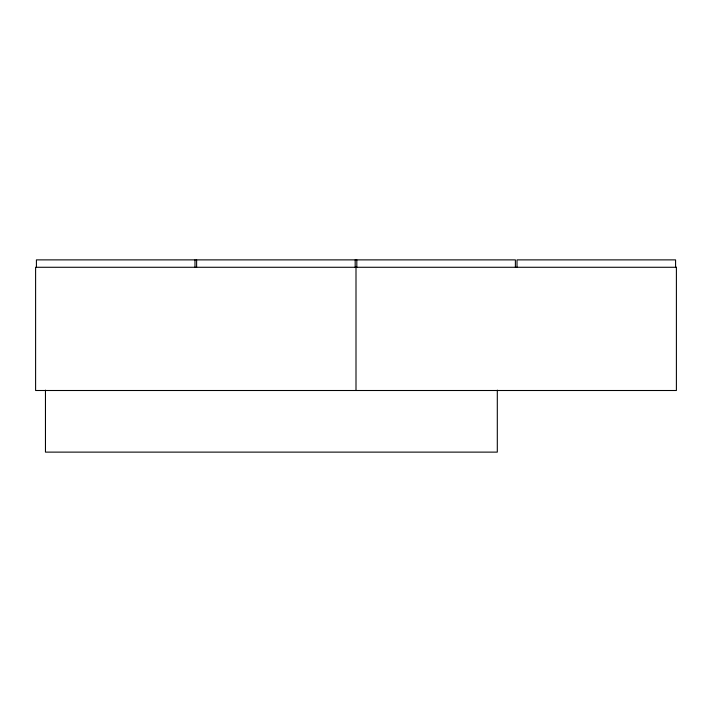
<?xml version="1.0" encoding="UTF-8"?>
<svg xmlns="http://www.w3.org/2000/svg" width="712" height="712" viewBox="0 0 712 712"><rect width="100%" height="100%" fill="white"/><g stroke="black" fill="none" stroke-linecap="round" stroke-linejoin="round"><path stroke-width="1.07" d="M675.581 267.276L675.581 259.88L517.019 259.88L517.019 267.276M515.381 267.276L515.381 259.88L36.419 259.88L36.419 267.276M497.305 390.132L497.305 452.12L45.461 452.12L45.461 390.132M356.819 259.88L356.819 267.276M356 267.276L356 390.505M355.181 259.88L355.181 267.276M196.619 259.88L196.619 267.276M194.981 259.88L194.981 267.276M676.4 267.276L35.6 267.276L35.6 390.505L676.4 390.505L676.4 267.276"/></g></svg>
